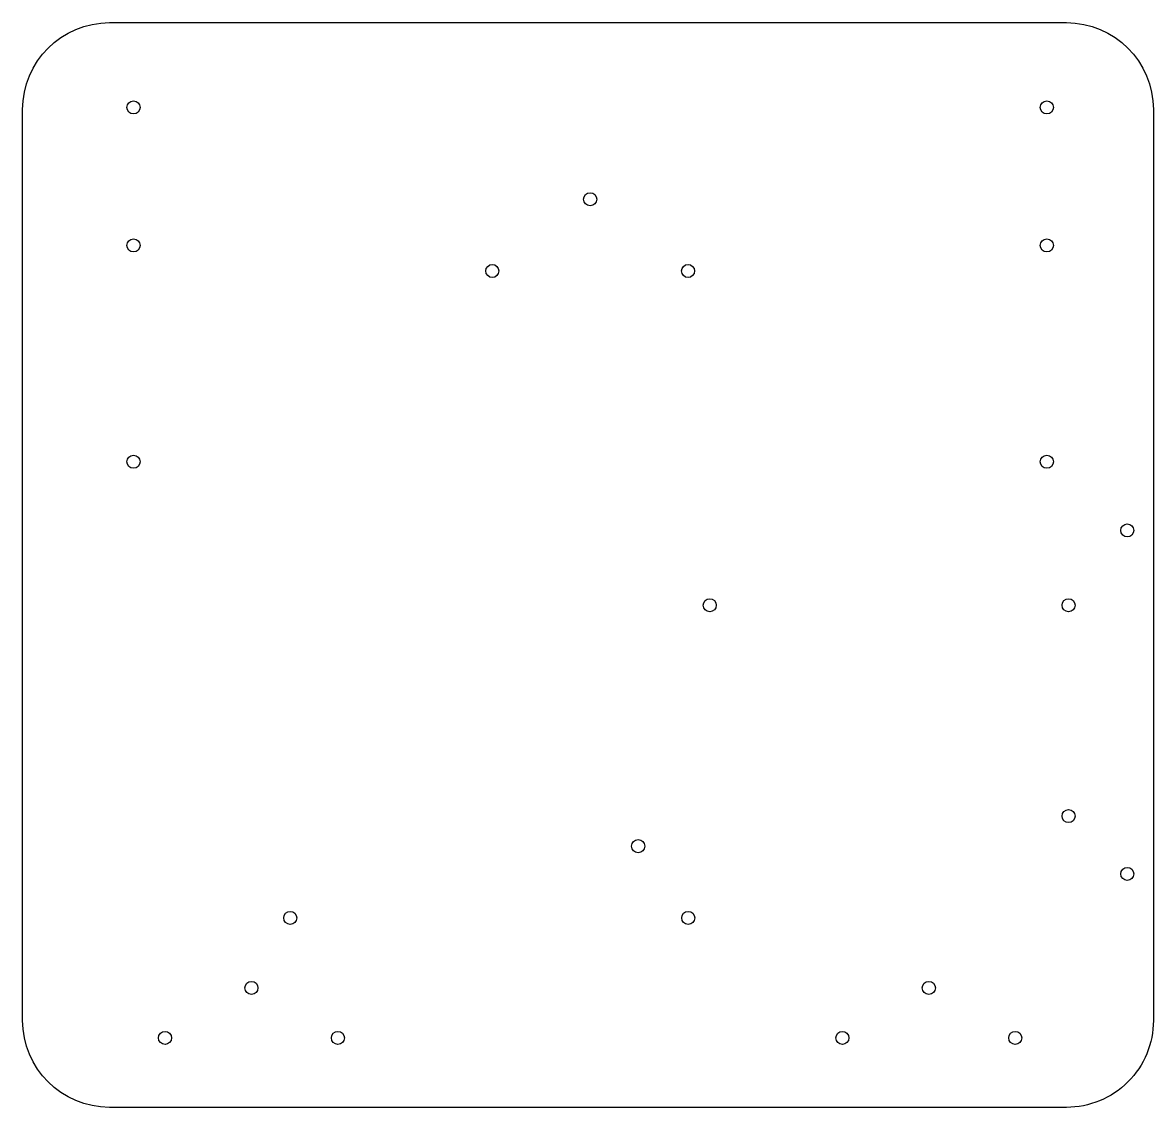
# Model space of a CAD drawing. Extents: x 20 to 280, y 4 to 254.
import ezdxf

# ---------------------------------------------------------------- set-up
doc = ezdxf.new("R2010")
doc.units = 0
doc.layers.get('0').update_dxf_attribs({"linetype": 'continuous'})

# ---------------------------------------------------------------- blocks, each defined once
blk = doc.blocks.new('SKETCH')
at = {"color": 0}
blk.add_lwpolyline([(20, 24.5), (20, 234, -0.414213), (40, 254), (260, 254, -0.414213), (280, 234), (280, 24.5, -0.414296), (259.99, 4.5), (39.99, 4.5, -0.414131)], format="xyb", close=True, dxfattribs=at)
for centre in [(45.5, 234.5), (255.5, 234.5), (150.5, 213.37), (45.5, 202.75), (255.5, 202.75), (128, 196.87), (173, 196.87), (45.5, 153), (255.5, 153), (274, 137.2), (178, 120), (260.5, 120), (260.5, 71.5), (161.54, 64.58), (274, 58.2), (81.54, 48.08), (173.04, 48.08), (72.62, 31.98), (228.37, 31.98), (52.74, 20.48), (92.49, 20.48), (208.49, 20.48), (248.24, 20.48)]:
    blk.add_circle(centre, 1.5, dxfattribs=at)

msp = doc.modelspace()

# ---------------------------------------------------------------- block references
msp.add_blockref('SKETCH', (0, 0))

doc.saveas('drawing.dxf')
